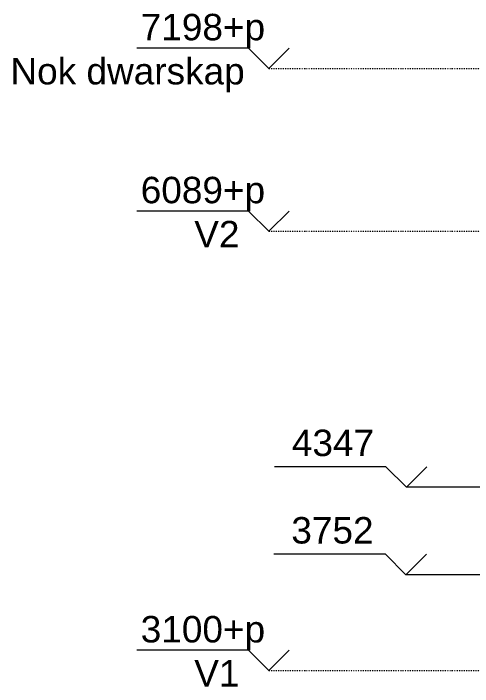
# Model space of a CAD drawing. Header units: millimetres. Extents: x -8546 to 211781, y -3000 to 31870.
# Drawn here: x 173606 to 176727, y 2991 to 7571 of the extents above; entities that cross this region are included whole.
import ezdxf

# ---------------------------------------------------------------- set-up
doc = ezdxf.new("R2010")
doc.units = ezdxf.units.MM
doc.linetypes.add('Dash dot', pattern=[15.875, 6.35, -4.7625, 0, -4.7625])
doc.layers.add('A-FLOR-LEVL', color=51, linetype='Continuous', lineweight=9)
doc.layers.add('G-ANNO-DIMS', color=111, linetype='Continuous', lineweight=9)
doc.styles.add('Arial_2', font='arial.ttf', dxfattribs={"height": 180})

# ---------------------------------------------------------------- blocks, each defined once
blk = doc.blocks.new('Level - 1_8mm-444885-B-B')
at = {"layer": 'A-FLOR-LEVL'}
for p, q in [((-13698.6, 3238), (-14458.6, 3238)), ((-13560.6, 3100), (-13698.6, 3238)), ((-13560.6, 3100), (-13422.6, 3238))]:
    blk.add_line(p, q, dxfattribs=at)
blk = doc.blocks.new('Spot Elevations - 00_EA_spotelevation-1740730-B-B')
at = {"layer": 'G-ANNO-DIMS'}
for p, q in [((1055.2, 4993.6), (915.5, 5133.3)), ((1055.2, 4993.6), (1195, 5133.3)), ((1195, 5133.3), (1952.2, 5133.3))]:
    blk.add_line(p, q, dxfattribs=at)

msp = doc.modelspace()

# ---------------------------------------------------------------- linework, layer by layer
at = {"layer": 'A-FLOR-LEVL', "linetype": 'Dash dot'}
for p, q in [((175342, 7197.8), (191376.6, 7197.8)), ((175342, 6088.8), (191376.6, 6088.8)), ((175342, 3100), (191376.6, 3100))]:
    msp.add_line(p, q, dxfattribs=at)
at = {"layer": 'G-ANNO-DIMS'}
for p, q in [((176633.2, 4347), (176277.9, 4347)), ((178083.8, 4347), (176633.2, 4347)), ((176453.9, 3752.1), (176274.3, 3752.1)), ((177047.9, 3752.1), (176453.9, 3752.1))]:
    msp.add_line(p, q, dxfattribs=at)

# ---------------------------------------------------------------- block references
at = {"layer": 'A-FLOR-LEVL'}
for p in [(188902.6, 4097.8), (188902.6, 2988.8), (188902.6, 0)]:
    msp.add_blockref('Level - 1_8mm-444885-B-B', p, dxfattribs=at)
at = {"layer": 'G-ANNO-DIMS', "extrusion": (0, 0, -1)}
for p in [(-177333.2, -646.6), (-177329.5, -1241.5)]:
    msp.add_blockref('Spot Elevations - 00_EA_spotelevation-1740730-B-B', p, dxfattribs=at)

# ---------------------------------------------------------------- texts
at = {"layer": 'A-FLOR-LEVL', "char_height": 180, "attachment_point": 1, "style": 'Arial_2'}
for s, insert, width in [('7198+p', (174471.1, 7568.7), 1018.143), ('Nok dwarskap', (173585.2, 7268.7), 1883.966), ('6089+p', (174471.1, 6459.8), 1018.143), ('V2', (174835.2, 6159.8), 368.776), ('3100+p', (174471.1, 3471), 1018.143), ('V1', (174835.2, 3171), 368.776)]:
    msp.add_mtext(s, dxfattribs=dict(at, insert=insert, width=width))
at = {"layer": 'G-ANNO-DIMS', "char_height": 180, "width": 669.906, "attachment_point": 1, "line_spacing_factor": 0.941778, "style": 'Arial_2'}
for s, insert in [('4347', (175498.8, 4739.2)), ('3752', (175495.2, 4144.2))]:
    msp.add_mtext(s, dxfattribs=dict(at, insert=insert))

doc.saveas('drawing.dxf')
